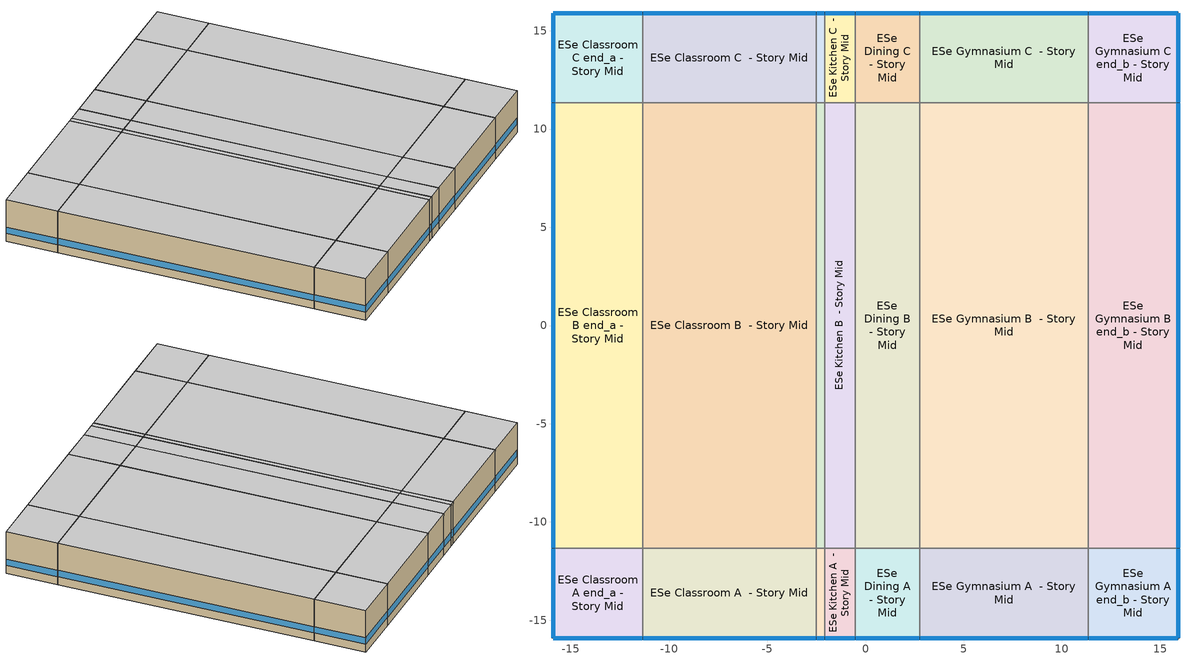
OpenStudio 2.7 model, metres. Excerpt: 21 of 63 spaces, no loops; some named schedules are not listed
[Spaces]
ESe Classroom A end_a - Story Mid
 floor adiabatic (DEER Carpeted 6in Slab Floor): -15.9,-15.9 -15.9,-11.33 -11.33,-11.33 -11.33,-15.9 z7.92
 wall outside: -15.9,-11.33 -15.9,-15.9 -11.33,-15.9 z7.92:11.89
 wall to ESe Classroom B end_a - Story Mid: -11.33,-11.33 -15.9,-11.33 z7.92:11.89
 wall to ESe Classroom A  - Story Mid: -11.33,-15.9 -11.33,-11.33 z7.92:11.89
 window: -15.88,-15.9 -11.36,-15.9 / -15.9,-11.36 -15.9,-15.88 z8.69:9.29
 ceiling adiabatic (DEER Carpeted 6in Slab Floor): -11.33,-15.9 -11.33,-11.33 -15.9,-11.33 -15.9,-15.9 z11.89
ESe Classroom B end_a - Story Mid
 floor adiabatic (DEER Carpeted 6in Slab Floor): -15.9,-11.33 -15.9,11.33 -11.33,11.33 -11.33,-11.33 z7.92
 wall outside: -15.9,11.33 -15.9,-11.33 z7.92:11.89
 wall to ESe Classroom C end_a - Story Mid: -11.33,11.33 -15.9,11.33 z7.92:11.89
 wall to ESe Classroom B  - Story Mid: -11.33,-11.33 -11.33,11.33 z7.92:11.89
 window: -15.9,11.31 -15.9,-11.31 z8.69:9.28
 ceiling adiabatic (DEER Carpeted 6in Slab Floor): -11.33,-11.33 -11.33,11.33 -15.9,11.33 -15.9,-11.33 z11.89
ESe Classroom C end_a - Story Mid
 floor adiabatic (DEER Carpeted 6in Slab Floor): -15.9,11.33 -15.9,15.9 -11.33,15.9 -11.33,11.33 z7.92
 wall outside: -11.33,15.9 -15.9,15.9 -15.9,11.33 z7.92:11.89
 wall to ESe Classroom C  - Story Mid: -11.33,11.33 -11.33,15.9 z7.92:11.89
 window: -15.9,15.88 -15.9,11.36 / -11.36,15.9 -15.88,15.9 z8.69:9.29
 ceiling adiabatic (DEER Carpeted 6in Slab Floor): -11.33,11.33 -11.33,15.9 -15.9,15.9 -15.9,11.33 z11.89
ESe Classroom A  - Story Mid
 floor adiabatic (DEER Carpeted 6in Slab Floor): -11.33,-15.9 -11.33,-11.33 -2.52,-11.33 -2.52,-15.9 z7.92
 wall outside: -11.33,-15.9 -2.52,-15.9 z7.92:11.89
 wall to ESe Classroom B  - Story Mid: -2.52,-11.33 -11.33,-11.33 z7.92:11.89
 wall to ESe CompRoomClassRm A  - Story Mid: -2.52,-15.9 -2.52,-11.33 z7.92:11.89
 window: -11.31,-15.9 -2.54,-15.9 z8.69:9.28
 ceiling adiabatic (DEER Carpeted 6in Slab Floor): -2.52,-15.9 -2.52,-11.33 -11.33,-11.33 -11.33,-15.9 z11.89
ESe Classroom B  - Story Mid
 floor adiabatic (DEER Carpeted 6in Slab Floor): -11.33,-11.33 -11.33,11.33 -2.52,11.33 -2.52,-11.33 z7.92
 wall to ESe Classroom C  - Story Mid: -2.52,11.33 -11.33,11.33 z7.92:11.89
 wall to ESe CompRoomClassRm B  - Story Mid: -2.52,-11.33 -2.52,11.33 z7.92:11.89
 ceiling adiabatic (DEER Carpeted 6in Slab Floor): -2.52,-11.33 -2.52,11.33 -11.33,11.33 -11.33,-11.33 z11.89
ESe Classroom C  - Story Mid
 floor adiabatic (DEER Carpeted 6in Slab Floor): -11.33,11.33 -11.33,15.9 -2.52,15.9 -2.52,11.33 z7.92
 wall outside: -2.52,15.9 -11.33,15.9 z7.92:11.89
 wall to ESe CompRoomClassRm C  - Story Mid: -2.52,11.33 -2.52,15.9 z7.92:11.89
 window: -2.54,15.9 -11.31,15.9 z8.69:9.28
 ceiling adiabatic (DEER Carpeted 6in Slab Floor): -2.52,11.33 -2.52,15.9 -11.33,15.9 -11.33,11.33 z11.89
ESe CompRoomClassRm A  - Story Mid
 floor adiabatic (DEER Carpeted 6in Slab Floor): -2.52,-15.9 -2.52,-11.33 -2.07,-11.33 -2.07,-15.9 z7.92
 wall outside: -2.52,-15.9 -2.07,-15.9 z7.92:11.89
 wall to ESe CompRoomClassRm B  - Story Mid: -2.07,-11.33 -2.52,-11.33 z7.92:11.89
 wall to ESe Kitchen A  - Story Mid: -2.07,-15.9 -2.07,-11.33 z7.92:11.89
 window: -2.49,-15.9 -2.09,-15.9 z8.69:9.36
 ceiling adiabatic (DEER Carpeted 6in Slab Floor): -2.07,-15.9 -2.07,-11.33 -2.52,-11.33 -2.52,-15.9 z11.89
ESe CompRoomClassRm B  - Story Mid
 floor adiabatic (DEER Carpeted 6in Slab Floor): -2.52,-11.33 -2.52,11.33 -2.07,11.33 -2.07,-11.33 z7.92
 wall to ESe CompRoomClassRm C  - Story Mid: -2.07,11.33 -2.52,11.33 z7.92:11.89
 wall to ESe Kitchen B  - Story Mid: -2.07,-11.33 -2.07,11.33 z7.92:11.89
 ceiling adiabatic (DEER Carpeted 6in Slab Floor): -2.07,-11.33 -2.07,11.33 -2.52,11.33 -2.52,-11.33 z11.89
ESe CompRoomClassRm C  - Story Mid
 floor adiabatic (DEER Carpeted 6in Slab Floor): -2.52,11.33 -2.52,15.9 -2.07,15.9 -2.07,11.33 z7.92
 wall outside: -2.07,15.9 -2.52,15.9 z7.92:11.89
 wall to ESe Kitchen C  - Story Mid: -2.07,11.33 -2.07,15.9 z7.92:11.89
 window: -2.09,15.9 -2.49,15.9 z8.69:9.36
 ceiling adiabatic (DEER Carpeted 6in Slab Floor): -2.07,11.33 -2.07,15.9 -2.52,15.9 -2.52,11.33 z11.89
ESe Kitchen A  - Story Mid
 floor adiabatic (DEER Carpeted 6in Slab Floor): -2.07,-15.9 -2.07,-11.33 -0.53,-11.33 -0.53,-15.9 z7.92
 wall outside: -2.07,-15.9 -0.53,-15.9 z7.92:11.89
 wall to ESe Kitchen B  - Story Mid: -0.53,-11.33 -2.07,-11.33 z7.92:11.89
 wall to ESe Dining A  - Story Mid: -0.53,-15.9 -0.53,-11.33 z7.92:11.89
 window: -2.04,-15.9 -0.55,-15.9 z8.69:9.3
 ceiling adiabatic (DEER Carpeted 6in Slab Floor): -0.53,-15.9 -0.53,-11.33 -2.07,-11.33 -2.07,-15.9 z11.89
ESe Kitchen B  - Story Mid
 floor adiabatic (DEER Carpeted 6in Slab Floor): -2.07,-11.33 -2.07,11.33 -0.53,11.33 -0.53,-11.33 z7.92
 wall to ESe Kitchen C  - Story Mid: -0.53,11.33 -2.07,11.33 z7.92:11.89
 wall to ESe Dining B  - Story Mid: -0.53,-11.33 -0.53,11.33 z7.92:11.89
 ceiling adiabatic (DEER Carpeted 6in Slab Floor): -0.53,-11.33 -0.53,11.33 -2.07,11.33 -2.07,-11.33 z11.89
ESe Kitchen C  - Story Mid
 floor adiabatic (DEER Carpeted 6in Slab Floor): -2.07,11.33 -2.07,15.9 -0.53,15.9 -0.53,11.33 z7.92
 wall outside: -0.53,15.9 -2.07,15.9 z7.92:11.89
 wall to ESe Dining C  - Story Mid: -0.53,11.33 -0.53,15.9 z7.92:11.89
 window: -0.55,15.9 -2.04,15.9 z8.69:9.3
 ceiling adiabatic (DEER Carpeted 6in Slab Floor): -0.53,11.33 -0.53,15.9 -2.07,15.9 -2.07,11.33 z11.89
ESe Dining A  - Story Mid
 floor adiabatic (DEER Carpeted 6in Slab Floor): -0.53,-15.9 -0.53,-11.33 2.76,-11.33 2.76,-15.9 z7.92
 wall outside: -0.53,-15.9 2.76,-15.9 z7.92:11.89
 wall to ESe Dining B  - Story Mid: 2.76,-11.33 -0.53,-11.33 z7.92:11.89
 wall to ESe Gymnasium A  - Story Mid: 2.76,-15.9 2.76,-11.33 z7.92:11.89
 window: -0.5,-15.9 2.74,-15.9 z8.69:9.29
 ceiling adiabatic (DEER Carpeted 6in Slab Floor): 2.76,-15.9 2.76,-11.33 -0.53,-11.33 -0.53,-15.9 z11.89
ESe Dining B  - Story Mid
 floor adiabatic (DEER Carpeted 6in Slab Floor): -0.53,-11.33 -0.53,11.33 2.76,11.33 2.76,-11.33 z7.92
 wall to ESe Dining C  - Story Mid: 2.76,11.33 -0.53,11.33 z7.92:11.89
 wall to ESe Gymnasium B  - Story Mid: 2.76,-11.33 2.76,11.33 z7.92:11.89
 ceiling adiabatic (DEER Carpeted 6in Slab Floor): 2.76,-11.33 2.76,11.33 -0.53,11.33 -0.53,-11.33 z11.89
ESe Dining C  - Story Mid
 floor adiabatic (DEER Carpeted 6in Slab Floor): -0.53,11.33 -0.53,15.9 2.76,15.9 2.76,11.33 z7.92
 wall outside: 2.76,15.9 -0.53,15.9 z7.92:11.89
 wall to ESe Gymnasium C  - Story Mid: 2.76,11.33 2.76,15.9 z7.92:11.89
 window: 2.74,15.9 -0.5,15.9 z8.69:9.29
 ceiling adiabatic (DEER Carpeted 6in Slab Floor): 2.76,11.33 2.76,15.9 -0.53,15.9 -0.53,11.33 z11.89
ESe Gymnasium A  - Story Mid
 floor adiabatic (DEER Carpeted 6in Slab Floor): 2.76,-15.9 2.76,-11.33 11.33,-11.33 11.33,-15.9 z7.92
 wall outside: 2.76,-15.9 11.33,-15.9 z7.92:11.89
 wall to ESe Gymnasium B  - Story Mid: 11.33,-11.33 2.76,-11.33 z7.92:11.89
 wall to ESe Gymnasium A end_b - Story Mid: 11.33,-15.9 11.33,-11.33 z7.92:11.89
 window: 2.79,-15.9 11.31,-15.9 z8.69:9.28
 ceiling adiabatic (DEER Carpeted 6in Slab Floor): 11.33,-15.9 11.33,-11.33 2.76,-11.33 2.76,-15.9 z11.89
ESe Gymnasium B  - Story Mid
 floor adiabatic (DEER Carpeted 6in Slab Floor): 2.76,-11.33 2.76,11.33 11.33,11.33 11.33,-11.33 z7.92
 wall to ESe Gymnasium C  - Story Mid: 11.33,11.33 2.76,11.33 z7.92:11.89
 wall to ESe Gymnasium B end_b - Story Mid: 11.33,-11.33 11.33,11.33 z7.92:11.89
 ceiling adiabatic (DEER Carpeted 6in Slab Floor): 11.33,-11.33 11.33,11.33 2.76,11.33 2.76,-11.33 z11.89
ESe Gymnasium C  - Story Mid
 floor adiabatic (DEER Carpeted 6in Slab Floor): 2.76,11.33 2.76,15.9 11.33,15.9 11.33,11.33 z7.92
 wall outside: 11.33,15.9 2.76,15.9 z7.92:11.89
 wall to ESe Gymnasium C end_b - Story Mid: 11.33,11.33 11.33,15.9 z7.92:11.89
 window: 11.31,15.9 2.79,15.9 z8.69:9.28
 ceiling adiabatic (DEER Carpeted 6in Slab Floor): 11.33,11.33 11.33,15.9 2.76,15.9 2.76,11.33 z11.89
ESe Gymnasium A end_b - Story Mid
 floor adiabatic (DEER Carpeted 6in Slab Floor): 11.33,-15.9 11.33,-11.33 15.9,-11.33 15.9,-15.9 z7.92
 wall outside: 11.33,-15.9 15.9,-15.9 15.9,-11.33 z7.92:11.89
 wall to ESe Gymnasium B end_b - Story Mid: 15.9,-11.33 11.33,-11.33 z7.92:11.89
 window: 11.36,-15.9 15.88,-15.9 / 15.9,-15.88 15.9,-11.36 z8.69:9.29
 ceiling adiabatic (DEER Carpeted 6in Slab Floor): 15.9,-15.9 15.9,-11.33 11.33,-11.33 11.33,-15.9 z11.89
ESe Gymnasium B end_b - Story Mid
 floor adiabatic (DEER Carpeted 6in Slab Floor): 11.33,-11.33 11.33,11.33 15.9,11.33 15.9,-11.33 z7.92
 wall outside: 15.9,-11.33 15.9,11.33 z7.92:11.89
 wall to ESe Gymnasium C end_b - Story Mid: 15.9,11.33 11.33,11.33 z7.92:11.89
 window: 15.9,-11.31 15.9,11.31 z8.69:9.28
 ceiling adiabatic (DEER Carpeted 6in Slab Floor): 15.9,-11.33 15.9,11.33 11.33,11.33 11.33,-11.33 z11.89
ESe Gymnasium C end_b - Story Mid
 floor adiabatic (DEER Carpeted 6in Slab Floor): 11.33,11.33 11.33,15.9 15.9,15.9 15.9,11.33 z7.92
 wall outside: 15.9,11.33 15.9,15.9 11.33,15.9 z7.92:11.89
 window: 15.9,11.36 15.9,15.88 / 15.88,15.9 11.36,15.9 z8.69:9.29
 ceiling adiabatic (DEER Carpeted 6in Slab Floor): 15.9,11.33 15.9,15.9 11.33,15.9 11.33,11.33 z11.89
[Building]
DEER Pre-1975|ESe: Default Construction Set=Res DEER Pre-1975 - ESe - CEC T24-CEC6; Standards Building Type=ESe
[Site]
Site 1: Terrain=City
[ClimateZones]
Climate Zone Institution Name 1=CEC; Climate Zone Document Name 1=California Climate Zone Descriptions; Climate Zone Document Year 1=1995; Climate Zone Value 1=6; Climate Zone Institution Name 2=ASHRAE; Climate Zone Document Name 2=ANSI/ASHRAE Standard 169; Climate Zone Document Year 2=2006
[SizingPeriod:DesignDay] Barometric Pressure {Pa}=100977; Sky Clearness=0; Rain Indicator=0; Snow Indicator=0; Day of Month=21; Daylight Saving Time Indicator=0; Humidity Indicating Type=Wetbulb; Dry-Bulb Temperature Range Modifier Type=DefaultMultipliers
Name | Maximum Dry-Bulb Temperature {C} | Daily Dry-Bulb Temperature Range {deltaC} | Humidity Indicating Conditions at Maximum Dry-Bulb | Wind Speed {m/s} | Wind Direction {deg} | Month | Day Type | Solar Model Indicator | ASHRAE Taub | ASHRAE Taud
Houston Bush Intercontinental Ann Htg 99.6% Condns DB | -1.6 | 0 | -1.6 | 2.8 | 0 | 1 | WinterDesignDay | ASHRAEClearSky
Houston Bush Intercontinental Ann Clg .4% Condns DB=>MWB | 36 | 10.1 | 24.8 | 3.5 | 170 | 7 | SummerDesignDay | ASHRAETau | 0.499 | 1.97
[Site:GroundTemperature:BuildingSurface]
19.527, 19.502, 19.536, 19.598, 20.002, 21.64, 22.225, 22.375, 21.449, 20.121, 19.802, 19.633
[DefaultConstructionSet]
Res DEER Pre-1975 - ESe - CEC T24-CEC6: Default Exterior Surface Constructions=Default Surface Constructions 1; Default Interior Surface Constructions=Default Surface Constructions 2; Default Ground Contact Surface Constructions=Default Surface Constructions 3; Default Exterior SubSurface Constructions=Default Sub Surface Constructions 1; Default Interior SubSurface Constructions=Default Sub Surface Constructions 2; Interior Partition Construction=Typical Interior Partition
[DefaultSurfaceConstructions]
Name | Floor Construction | Wall Construction | Roof Ceiling Construction
Default Surface Constructions 1 | DEER Uncarpeted 6in Slab Floor | DEER Insulated Exterior Mass Wall R-3.51 | DEER Wood Framed Roof R-14.18
Default Surface Constructions 2 | DEER Carpeted 6in Slab Floor | Typical Interior Wall | DEER Carpeted 6in Slab Floor
Default Surface Constructions 3 | DEER Carpeted 6in Slab Floor | Typical Uninsulated Basement Mass Wall
[Construction]
DEER Uncarpeted 6in Slab Floor: Typical Insulation R-1.73, 6 in. Normalweight Concrete Floor
DEER Insulated Exterior Mass Wall R-3.51: 8 in. Concrete Block Wall, Typical Insulation R-1.73
DEER Wood Framed Roof R-14.18: Roof Membrane, Typical Insulation R-13.68, Metal Roof Surface
DEER Carpeted 6in Slab Floor: Typical Insulation, 6 in. Normalweight Concrete Floor, Typical Carpet Pad
Typical Interior Wall: G01 13mm gypsum board, G01 13mm gypsum board
Typical Uninsulated Basement Mass Wall: 8 in. Concrete Block Basement Wall
DEER Metal Framed Window U-1.23 SHGC 0.82: Simple Glazing U-1.23 SHGC 0.82
DEER Metal Framed Window U-1.23 SHGC 0.82 1: Simple Glazing U-1.23 SHGC 0.82 1
Typical Uninsulated Swinging Door: Typical Insulation
U 0.98 SHGC 0.68 Sgl Ref-B-H Clr 6mm: REF B CLEAR HI 6MM
Typical Insulated Metal Door: F08 Metal surface, Typical Insulation
DEER Skylight U-1.31 SHGC 0.61: Simple Glazing U-1.23 SHGC 0.61
Typical Interior Window: Clear 3mm
Typical Interior Door; Typical Interior Partition: G05 25mm wood
[Material:NoMass] Roughness=Smooth; Thermal Absorptance=0.9; Solar Absorptance=0.7
Name | Thermal Resistance {m2-K/W} | Visible Absorptance
Typical Insulation R-1.73 | 0.305336 | 0.7
Typical Insulation R-13.68 | 2.40869 | 0.7
Typical Insulation | 0.0282222 | 0.7
Typical Carpet Pad | 0.21648 | 0.8
[Material] Thermal Absorptance=0.9
Name | Roughness | Thickness {m} | Conductivity {W/m-K} | Density {kg/m3} | Specific Heat {J/kg-K} | Solar Absorptance | Visible Absorptance
6 in. Normalweight Concrete Floor | MediumRough | 0.1524 | 2.31 | 2322 | 832 | 0.7 | 0.7
8 in. Concrete Block Wall | MediumRough | 0.2032 | 0.72 | 800 | 832 | 0.7 | 0.7
Roof Membrane | VeryRough | 0.0095 | 0.16 | 1121.29 | 1460 | 0.7 | 0.7
Metal Roof Surface; F08 Metal surface | Smooth | 0.0008 | 45.28 | 7824 | 500 | 0.7 | 0.7
G01 13mm gypsum board | Smooth | 0.0127 | 0.160031 | 800.001 | 1090.73 | 0.7 | 0.5
8 in. Concrete Block Basement Wall | MediumRough | 0.2032 | 1.326 | 1842 | 912 | 0.7 | 0.7
G05 25mm wood | MediumSmooth | 0.0254 | 0.15 | 608 | 1630 | 0.5 | 0.5
[DefaultSubSurfaceConstructions]
Name | Fixed Window Construction | Operable Window Construction | Door Construction | Glass Door Construction | Overhead Door Construction | Skylight Construction | Tubular Daylight Dome Construction | Tubular Daylight Diffuser Construction
Default Sub Surface Constructions 1 | DEER Metal Framed Window U-1.23 SHGC 0.82 | DEER Metal Framed Window U-1.23 SHGC 0.82 1 | Typical Uninsulated Swinging Door | U 0.98 SHGC 0.68 Sgl Ref-B-H Clr 6mm | Typical Insulated Metal Door | DEER Skylight U-1.31 SHGC 0.61 | Typical Interior Window | Typical Interior Window
Default Sub Surface Constructions 2 | Typical Interior Window | Typical Interior Window | Typical Interior Door
[WindowMaterial:SimpleGlazingSystem] Visible Transmittance=0.25
Name | U-Factor {W/m2-K} | Solar Heat Gain Coefficient
Simple Glazing U-1.23 SHGC 0.82; Simple Glazing U-1.23 SHGC 0.82 1 | 6.98426 | 0.82
Simple Glazing U-1.23 SHGC 0.61 | 7 | 0.61
[WindowMaterial:Glazing] Optical Data Type=SpectralAverage; Infrared Transmittance at Normal Incidence=0; Front Side Infrared Hemispherical Emissivity=0.84; Conductivity {W/m-K}=0.9; Dirt Correction Factor for Solar and Visible Transmittance=1; Solar Diffusing=No
Name | Thickness {m} | Solar Transmittance at Normal Incidence | Front Side Solar Reflectance at Normal Incidence | Back Side Solar Reflectance at Normal Incidence | Visible Transmittance at Normal Incidence | Front Side Visible Reflectance at Normal Incidence | Back Side Visible Reflectance at Normal Incidence | Back Side Infrared Hemispherical Emissivity
REF B CLEAR HI 6MM | 0.006 | 0.24 | 0.16 | 0.32 | 0.3 | 0.16 | 0.29 | 0.6
Clear 3mm | 0.003 | 0.837 | 0.075 | 0.075 | 0.898 | 0.081 | 0.081 | 0.84
[SpaceType] Standards Building Type=ESe
Name | Default Schedule Set | Design Specification Outdoor Air Object | Standards Space Type
ESe Classroom - DEER Pre-1975 | ESe Classroom Schedule Set | ESe Classroom Ventilation | Classroom
ESe Kitchen - DEER Pre-1975 | ESe Kitchen Schedule Set | ESe Kitchen Ventilation | Kitchen
ESe CompRoomClassRm - DEER Pre-1975 | ESe CompRoomClassRm Schedule Set | ESe CompRoomClassRm Ventilation | CompRoomClassRm
ESe Dining - DEER Pre-1975 | ESe Dining Schedule Set | ESe Dining Ventilation | Dining
ESe Gymnasium - DEER Pre-1975 | ESe Gymnasium Schedule Set | ESe Gymnasium Ventilation | Gymnasium
[BuildingStory]
Story Mid: Nominal Z Coordinate {m}=7.9248; Nominal Floor to Floor Height {m}=3.9624
[Space] Building Story=Story Mid
Name | Space Type | Thermal Zone
ESe Classroom A end_a - Story Mid | ESe Classroom - DEER Pre-1975 | Zone ESe Classroom A end_a - Story Mid
ESe Classroom B end_a - Story Mid | ESe Classroom - DEER Pre-1975 | Zone ESe Classroom B end_a - Story Mid
ESe Classroom C end_a - Story Mid | ESe Classroom - DEER Pre-1975 | Zone ESe Classroom C end_a - Story Mid
ESe Classroom A  - Story Mid | ESe Classroom - DEER Pre-1975 | Zone ESe Classroom A  - Story Mid
ESe Classroom B  - Story Mid | ESe Classroom - DEER Pre-1975 | Zone ESe Classroom B  - Story Mid
ESe Classroom C  - Story Mid | ESe Classroom - DEER Pre-1975 | Zone ESe Classroom C  - Story Mid
ESe CompRoomClassRm A  - Story Mid | ESe CompRoomClassRm - DEER Pre-1975 | Zone ESe CompRoomClassRm A  - Story Mid
ESe CompRoomClassRm B  - Story Mid | ESe CompRoomClassRm - DEER Pre-1975 | Zone ESe CompRoomClassRm B  - Story Mid
ESe CompRoomClassRm C  - Story Mid | ESe CompRoomClassRm - DEER Pre-1975 | Zone ESe CompRoomClassRm C  - Story Mid
ESe Kitchen A  - Story Mid | ESe Kitchen - DEER Pre-1975 | Zone ESe Kitchen A  - Story Mid
ESe Kitchen B  - Story Mid | ESe Kitchen - DEER Pre-1975 | Zone ESe Kitchen B  - Story Mid
ESe Kitchen C  - Story Mid | ESe Kitchen - DEER Pre-1975 | Zone ESe Kitchen C  - Story Mid
ESe Dining A  - Story Mid | ESe Dining - DEER Pre-1975 | Zone ESe Dining A  - Story Mid
ESe Dining B  - Story Mid | ESe Dining - DEER Pre-1975 | Zone ESe Dining B  - Story Mid
ESe Dining C  - Story Mid | ESe Dining - DEER Pre-1975 | Zone ESe Dining C  - Story Mid
ESe Gymnasium A  - Story Mid | ESe Gymnasium - DEER Pre-1975 | Zone ESe Gymnasium A  - Story Mid
ESe Gymnasium B  - Story Mid | ESe Gymnasium - DEER Pre-1975 | Zone ESe Gymnasium B  - Story Mid
ESe Gymnasium C  - Story Mid | ESe Gymnasium - DEER Pre-1975 | Zone ESe Gymnasium C  - Story Mid
ESe Gymnasium A end_b - Story Mid | ESe Gymnasium - DEER Pre-1975 | Zone ESe Gymnasium A end_b - Story Mid
ESe Gymnasium B end_b - Story Mid | ESe Gymnasium - DEER Pre-1975 | Zone ESe Gymnasium B end_b - Story Mid
ESe Gymnasium C end_b - Story Mid | ESe Gymnasium - DEER Pre-1975 | Zone ESe Gymnasium C end_b - Story Mid
[ThermalZone] Multiplier=3; Use Ideal Air Loads=No
Name | Thermostat
Zone ESe Classroom A end_a - Story Mid | ESe Classroom - DEER Pre-1975 Thermostat 8
Zone ESe Classroom B end_a - Story Mid | ESe Classroom - DEER Pre-1975 Thermostat 5
Zone ESe Classroom C end_a - Story Mid | ESe Classroom - DEER Pre-1975 Thermostat 11
Zone ESe Classroom A  - Story Mid | ESe Classroom - DEER Pre-1975 Thermostat 12
Zone ESe Classroom B  - Story Mid | ESe Classroom - DEER Pre-1975 Thermostat 13
Zone ESe Classroom C  - Story Mid | ESe Classroom - DEER Pre-1975 Thermostat 10
Zone ESe CompRoomClassRm A  - Story Mid | ESe CompRoomClassRm - DEER Pre-1975 Thermostat 5
Zone ESe CompRoomClassRm B  - Story Mid | ESe CompRoomClassRm - DEER Pre-1975 Thermostat 6
Zone ESe CompRoomClassRm C  - Story Mid | ESe CompRoomClassRm - DEER Pre-1975 Thermostat 4
Zone ESe Kitchen A  - Story Mid | ESe Kitchen - DEER Pre-1975 Thermostat 5
Zone ESe Kitchen B  - Story Mid | ESe Kitchen - DEER Pre-1975 Thermostat 6
Zone ESe Kitchen C  - Story Mid | ESe Kitchen - DEER Pre-1975 Thermostat 7
Zone ESe Dining A  - Story Mid | ESe Dining - DEER Pre-1975 Thermostat 1
Zone ESe Dining B  - Story Mid | ESe Dining - DEER Pre-1975 Thermostat 2
Zone ESe Dining C  - Story Mid | ESe Dining - DEER Pre-1975 Thermostat
Zone ESe Gymnasium A  - Story Mid | ESe Gymnasium - DEER Pre-1975 Thermostat 9
Zone ESe Gymnasium B  - Story Mid | ESe Gymnasium - DEER Pre-1975 Thermostat 3
Zone ESe Gymnasium C  - Story Mid | ESe Gymnasium - DEER Pre-1975 Thermostat 11
Zone ESe Gymnasium A end_b - Story Mid | ESe Gymnasium - DEER Pre-1975 Thermostat 10
Zone ESe Gymnasium B end_b - Story Mid | ESe Gymnasium - DEER Pre-1975 Thermostat 12
Zone ESe Gymnasium C end_b - Story Mid | ESe Gymnasium - DEER Pre-1975 Thermostat 2
[People:Definition] Number of People Calculation Method=People/Area; Fraction Radiant=0.3
Name | People per Space Floor Area {person/m2}
ESe Classroom People Definition | 0.358438
ESe Gymnasium People Definition; ESe CompRoomClassRm People Definition | 0.14316
ESe Kitchen People Definition | 0.0355209
ESe Dining People Definition | 0.477918
[People] Work Efficiency Schedule=Work Efficiency Schedule; Clothing Insulation Schedule=Clothing Schedule; Air Velocity Schedule=Air Velocity Schedule; Multiplier=1
Name | People Definition | Space or SpaceType
ESe Classroom People | ESe Classroom People Definition | ESe Classroom - DEER Pre-1975
ESe Gymnasium People | ESe Gymnasium People Definition | ESe Gymnasium - DEER Pre-1975
ESe Kitchen People | ESe Kitchen People Definition | ESe Kitchen - DEER Pre-1975
ESe CompRoomClassRm People | ESe CompRoomClassRm People Definition | ESe CompRoomClassRm - DEER Pre-1975
ESe Dining People | ESe Dining People Definition | ESe Dining - DEER Pre-1975
[Lights:Definition] Design Level Calculation Method=Watts/Area
Name | Watts per Space Floor Area {W/m2}
ESe Classroom Lights Definition; ESe CompRoomClassRm Lights Definition | 17.2223
ESe Gymnasium Lights Definition | 12.9167
ESe Kitchen Lights Definition | 18.2986
ESe Dining Lights Definition | 16.1459
[Lights] Fraction Replaceable=0
Name | Lights Definition | Space or SpaceType
ESe Classroom Lights | ESe Classroom Lights Definition | ESe Classroom - DEER Pre-1975
ESe Gymnasium Lights | ESe Gymnasium Lights Definition | ESe Gymnasium - DEER Pre-1975
ESe Kitchen Lights | ESe Kitchen Lights Definition | ESe Kitchen - DEER Pre-1975
ESe CompRoomClassRm Lights | ESe CompRoomClassRm Lights Definition | ESe CompRoomClassRm - DEER Pre-1975
ESe Dining Lights | ESe Dining Lights Definition | ESe Dining - DEER Pre-1975
[ElectricEquipment:Definition] Design Level Calculation Method=Watts/Area
Name | Watts per Space Floor Area {W/m2} | Fraction Radiant | Fraction Lost
ESe Classroom Elec Equip Definition | 12.3785 | 0.5
ESe Gymnasium Elec Equip Definition; ESe Dining Elec Equip Definition | 6.18925 | 0.5
ESe Kitchen Elec Equip Definition | 39.5358 | 0.64 | 0.36
ESe CompRoomClassRm Elec Equip Definition | 61.8925 | 0.5
[ElectricEquipment]
Name | Electric Equipment Definition | Space or SpaceType
ESe Classroom Elec Equip | ESe Classroom Elec Equip Definition | ESe Classroom - DEER Pre-1975
ESe Gymnasium Elec Equip | ESe Gymnasium Elec Equip Definition | ESe Gymnasium - DEER Pre-1975
ESe Kitchen Elec Equip | ESe Kitchen Elec Equip Definition | ESe Kitchen - DEER Pre-1975
ESe CompRoomClassRm Elec Equip | ESe CompRoomClassRm Elec Equip Definition | ESe CompRoomClassRm - DEER Pre-1975
ESe Dining Elec Equip | ESe Dining Elec Equip Definition | ESe Dining - DEER Pre-1975
[DesignSpecification:OutdoorAir] Outdoor Air Method=Sum
Name | Outdoor Air Flow per Floor Area {m3/s-m2}
ESe Classroom Ventilation | 0.00254
ESe Gymnasium Ventilation | 0.0013716
ESe Kitchen Ventilation | 0.000254
ESe CompRoomClassRm Ventilation | 0.001016
ESe Dining Ventilation | 0.0045212
[DefaultScheduleSet] Infiltration Schedule=D_ESe_All_C_Inf_Yr
Name | Number of People Schedule | People Activity Level Schedule | Lighting Schedule | Electric Equipment Schedule | Gas Equipment Schedule
ESe Classroom Schedule Set | D_ESe_Clrm_Occup_Yr | DEER Activity 117W/person | D17_ESe_Clrm_LF_Yr | D_ESe_Clrm_Misc_Yr
ESe Gymnasium Schedule Set | D_ESe_Gym_Occup_Yr | DEER Activity 331W/person | D17_ESe_Gym_LF_Yr | D_ESe_Gym_Misc_Yr
ESe Kitchen Schedule Set | D_ESe_Ktchn_Occup_Yr | DEER Activity 220W/person | D17_ESe_Ktchn_LF_Yr | D_ESe_Ktchn_Misc_Yr | D_ESe_Ktchn_Cook_Yr
ESe CompRoomClassRm Schedule Set | D_ESe_CompCL_Occup_Yr | DEER Activity 117W/person | D17_ESe_CompCL_LF_Yr | D_ESe_CompCL_Misc_Yr
ESe Dining Schedule Set | D_ESe_Caf_Occup_Yr | DEER Activity 161W/person | D17_ESe_Din_LF_Yr | D_ESe_Caf_Misc_Yr
[GasEquipment:Definition]
ESe Kitchen Gas Equip Definition: Design Level Calculation Method=Watts/Area; Watts per Space Floor Area {W/m2}=719.247; Fraction Latent=0.3; Fraction Radiant=0.05; Fraction Lost=0.65
[GasEquipment]
ESe Kitchen Gas Equip: Gas Equipment Definition=ESe Kitchen Gas Equip Definition; Space or SpaceType=ESe Kitchen - DEER Pre-1975
[SpaceInfiltration:DesignFlowRate] Schedule=Always On Discrete; Design Flow Rate Calculation Method=Flow/ExteriorArea; Flow per Exterior Surface Area {m3/s-m2}=0.00019304; Constant Term Coefficient=0; Temperature Term Coefficient=0; Velocity Term Coefficient=0.224; Velocity Squared Term Coefficient=0
Name | Space or SpaceType
ESe Classroom A  - Story Mid Infiltration | ESe Classroom A  - Story Mid
ESe Classroom A end_a - Story Mid Infiltration | ESe Classroom A end_a - Story Mid
ESe Classroom B end_a - Story Mid Infiltration | ESe Classroom B end_a - Story Mid
ESe Classroom C  - Story Mid Infiltration | ESe Classroom C  - Story Mid
ESe Classroom C end_a - Story Mid Infiltration | ESe Classroom C end_a - Story Mid
ESe CompRoomClassRm A  - Story Mid Infiltration | ESe CompRoomClassRm A  - Story Mid
ESe CompRoomClassRm C  - Story Mid Infiltration | ESe CompRoomClassRm C  - Story Mid
ESe Dining A  - Story Mid Infiltration | ESe Dining A  - Story Mid
ESe Dining C  - Story Mid Infiltration | ESe Dining C  - Story Mid
ESe Gymnasium A  - Story Mid Infiltration | ESe Gymnasium A  - Story Mid
ESe Gymnasium A end_b - Story Mid Infiltration | ESe Gymnasium A end_b - Story Mid
ESe Gymnasium B end_b - Story Mid Infiltration | ESe Gymnasium B end_b - Story Mid
ESe Gymnasium C  - Story Mid Infiltration | ESe Gymnasium C  - Story Mid
ESe Gymnasium C end_b - Story Mid Infiltration | ESe Gymnasium C end_b - Story Mid
ESe Kitchen A  - Story Mid Infiltration | ESe Kitchen A  - Story Mid
ESe Kitchen C  - Story Mid Infiltration | ESe Kitchen C  - Story Mid
[Exterior:Lights:Definition]
Name | Design Level {W}
Parking Areas and Drives Def (W/ft^2) | 0.04
Building Facades Def (W/ft^2) | 0.25
Main Entries Def (W/ft) | 30
Other Doors Def (W/ft) | 25
[Exterior:Lights] Schedule=Always On Discrete; Control Option=AstronomicalClock
Name | Exterior Lights Definition | Multiplier
Parking Areas and Drives | Parking Areas and Drives Def (W/ft^2) | 36703.4
Building Facades | Building Facades Def (W/ft^2) | 5426.72
Main Entries | Main Entries Def (W/ft) | 40
Other Doors | Other Doors Def (W/ft) | 10.6732
[ThermostatSetpoint:DualSetpoint] Heating Setpoint Temperature Schedule=D_ESe_All_HTemp_Yr; Cooling Setpoint Temperature Schedule=D_ESe_All_CTemp_Yr
ESe Classroom - DEER Pre-1975 Thermostat 5; ESe Classroom - DEER Pre-1975 Thermostat 8; ESe Classroom - DEER Pre-1975 Thermostat 10; ESe Classroom - DEER Pre-1975 Thermostat 11; ESe Classroom - DEER Pre-1975 Thermostat 12; ESe Classroom - DEER Pre-1975 Thermostat 13; ESe Gymnasium - DEER Pre-1975 Thermostat 2; ESe Gymnasium - DEER Pre-1975 Thermostat 3; ESe Gymnasium - DEER Pre-1975 Thermostat 9; ESe Gymnasium - DEER Pre-1975 Thermostat 10; ESe Gymnasium - DEER Pre-1975 Thermostat 11; ESe Gymnasium - DEER Pre-1975 Thermostat 12; ESe Kitchen - DEER Pre-1975 Thermostat 5; ESe Kitchen - DEER Pre-1975 Thermostat 6; ESe Kitchen - DEER Pre-1975 Thermostat 7; ESe CompRoomClassRm - DEER Pre-1975 Thermostat 4; ESe CompRoomClassRm - DEER Pre-1975 Thermostat 5; ESe CompRoomClassRm - DEER Pre-1975 Thermostat 6; ESe Dining - DEER Pre-1975 Thermostat; ESe Dining - DEER Pre-1975 Thermostat 1; ESe Dining - DEER Pre-1975 Thermostat 2
[Schedule:Day]
Clothing Schedule Summer Clothes: 24, 0, 0.5
D_ESe_Clrm_Occup_Yr Default|Wkdy Day; D_ESe_Clrm_Occup_Yr Default|Wkdy Day 1; D_ESe_Clrm_Occup_Yr Default|Wkdy Day 2; D_ESe_CompCL_Occup_Yr Default|Wkdy Day; D_ESe_CompCL_Occup_Yr Default|Wkdy Day 1; D_ESe_CompCL_Occup_Yr Default|Wkdy Day 2: 7, 0, 0, 9, 0, 0.6, 14, 0, 1, 18, 0, 0.5, 19, 0, 0.1, 24, 0, 0
D_ESe_Clrm_Occup_Yr Sat Day; D_ESe_Clrm_Occup_Yr Sat Day 1; D_ESe_Clrm_Occup_Yr Sat Day 2; D_ESe_CompCL_Occup_Yr Sat Day; D_ESe_CompCL_Occup_Yr Sat Day 1; D_ESe_CompCL_Occup_Yr Sat Day 2: 7, 0, 0, 16, 0, 0.3, 24, 0, 0
D_ESe_Clrm_Occup_Yr Sun Day; D_ESe_Clrm_Occup_Yr Sun Day 1; D_ESe_Clrm_Occup_Yr Sun Day 2; D_ESe_Gym_Occup_Yr Winter Design Day 4; D_ESe_Gym_Occup_Yr Summer Design Day 4; D_ESe_Ktchn_Cook_Yr Winter Design Day 4; D_ESe_Ktchn_Cook_Yr Summer Design Day 4; D_ESe_CompCL_Occup_Yr Sun Day; D_ESe_CompCL_Occup_Yr Sun Day 1; D_ESe_CompCL_Occup_Yr Sun Day 2; D_ESe_Caf_Occup_Yr Winter Design Day 4; D_ESe_Caf_Occup_Yr Summer Design Day 4: 24, 0, 0
D17_ESe_Clrm_LF_Yr Default|Wkdy Day; D17_ESe_Clrm_LF_Yr Default|Wkdy Day 1; D17_ESe_Clrm_LF_Yr Default|Wkdy Day 2; D17_ESe_Clrm_LF_Yr Default|Wkdy Day 3; D17_ESe_Clrm_LF_Yr Default|Wkdy Day 4; D17_ESe_Clrm_LF_Yr Default|Wkdy Day 5; D17_ESe_Clrm_LF_Yr Default|Wkdy Day 6: 5, 0, 0.05, 9, 0, 0.6, 15, 0, 1, 19, 0, 0.55, 20, 0, 0.35, 24, 0, 0.1
D17_ESe_Clrm_LF_Yr Wknd Day; D17_ESe_Clrm_LF_Yr Wknd Day 1; D17_ESe_Clrm_LF_Yr Wknd Day 2; D17_ESe_Clrm_LF_Yr Wknd Day 3; D17_ESe_Clrm_LF_Yr Wknd Day 4; D17_ESe_Clrm_LF_Yr Wknd Day 5; D17_ESe_Clrm_LF_Yr Wknd Day 6; D_ESe_Clrm_Misc_Yr Sat Day; D_ESe_Clrm_Misc_Yr Sat Day 1; D_ESe_Clrm_Misc_Yr Sat Day 2: 7, 0, 0.05, 16, 0, 0.4, 24, 0, 0.05
D_ESe_Clrm_Misc_Yr Default|Wkdy Day; D_ESe_Clrm_Misc_Yr Default|Wkdy Day 1; D_ESe_Clrm_Misc_Yr Default|Wkdy Day 2: 9, 0, 0.05, 10, 0, 0.8, 15, 0, 1, 17, 0, 0.55, 20, 0, 0.35, 24, 0, 0.1
D_ESe_Clrm_Misc_Yr Sun Day; D_ESe_Clrm_Misc_Yr Sun Day 1; D_ESe_Clrm_Misc_Yr Sun Day 2: 24, 0, 0.05
D_ESe_All_C_Inf_Yr Default|Wkdy Day; D_ESe_All_C_Inf_Yr Default|Wkdy Day 1; D_ESe_All_C_Inf_Yr Default|Wkdy Day 2: 6, 0, 1, 19, 0, 0.5, 24, 0, 1
D_ESe_All_C_Inf_Yr Sat Day; D_ESe_All_C_Inf_Yr Sat Day 1; D_ESe_All_C_Inf_Yr Sat Day 2: 6, 0, 1, 17, 0, 0.5, 24, 0, 1
D_ESe_All_C_Inf_Yr Sun Day; D_ESe_All_C_Inf_Yr Sun Day 1; D_ESe_All_C_Inf_Yr Sun Day 2: 24, 0, 1
D_ESe_Gym_Occup_Yr Default: 7, 0, 0, 8, 0, 0.1, 12, 0, 1, 13, 0, 0.3, 16, 0, 1, 17, 0, 0.1, 20, 0, 0.05, 24, 0, 0
DEER Activity 331W/person Default; DEER Activity 331W/person Winter Design Day; DEER Activity 331W/person Summer Design Day: 24, 0, 331
D17_ESe_Gym_LF_Yr Default; D17_ESe_Gym_LF_Yr Summer Design Day; D17_ESe_Gym_LF_Yr Winter Design Day: 7, 0, 0.05, 8, 0, 0.5844, 12, 0, 1, 13, 0, 0.8813, 16, 0, 1, 19, 0, 0.4656, 22, 0, 0.2281, 24, 0, 0.05
D_ESe_Gym_Misc_Yr Default: 7, 0, 0.05, 8, 0, 0.5, 9, 0, 0.7, 11, 0, 0.75, 12, 0, 1, 13, 0, 0.8, 14, 0, 0.65, 15, 0, 0.5, 16, 0, 0.45, 17, 0, 0.35, 24, 0, 0.01
D_ESe_Gym_Misc_Yr Winter Design Day 4; D_ESe_Gym_Misc_Yr Summer Design Day 4; D_ESe_Caf_Misc_Yr Winter Design Day 4; D_ESe_Caf_Misc_Yr Summer Design Day 4: 24, 0, 0.01
DEER Activity 220W/person Default; DEER Activity 220W/person Winter Design Day; DEER Activity 220W/person Summer Design Day: 24, 0, 220
D17_ESe_Ktchn_LF_Yr Default; D17_ESe_Ktchn_LF_Yr Summer Design Day; D17_ESe_Ktchn_LF_Yr Winter Design Day: 10, 0, 0.05, 14, 0, 1, 24, 0, 0.05
D_ESe_Ktchn_Misc_Yr Default: 10, 0, 0.05, 14, 0, 1, 24, 0, 0.02
D_ESe_Ktchn_Misc_Yr Winter Design Day 4; D_ESe_Ktchn_Misc_Yr Summer Design Day 4: 24, 0, 0.02
D_ESe_Ktchn_Cook_Yr Default: 10, 0, 0, 12, 0, 1, 13, 0, 0.8, 24, 0, 0
D_ESe_Caf_Occup_Yr Default: 8, 0, 0, 18, 0, 1, 24, 0, 0
DEER Activity 161W/person Default; DEER Activity 161W/person Winter Design Day; DEER Activity 161W/person Summer Design Day: 24, 0, 161
D17_ESe_Din_LF_Yr Default; D17_ESe_Din_LF_Yr Summer Design Day; D17_ESe_Din_LF_Yr Winter Design Day: 8, 0, 0.05, 18, 0, 1, 24, 0, 0.05
D_ESe_Caf_Misc_Yr Default: 8, 0, 0.05, 18, 0, 1, 24, 0, 0.01
D_ESe_All_HTemp_Yr Default|Wkdy Day; D_ESe_All_HTemp_Yr Default|Wkdy Day 1; D_ESe_All_HTemp_Yr Default|Wkdy Day 2: 6, 0, 17.8, 19, 0, 21.1, 24, 0, 17.8
D_ESe_All_HTemp_Yr Sat Day; D_ESe_All_HTemp_Yr Sat Day 1; D_ESe_All_HTemp_Yr Sat Day 2: 6, 0, 17.8, 17, 0, 21.1, 24, 0, 17.8
D_ESe_All_HTemp_Yr Sun Day; D_ESe_All_HTemp_Yr Sun Day 1; D_ESe_All_HTemp_Yr Sun Day 2: 24, 0, 17.8
D_ESe_All_CTemp_Yr Default|Wkdy Day; D_ESe_All_CTemp_Yr Default|Wkdy Day 1; D_ESe_All_CTemp_Yr Default|Wkdy Day 2: 6, 0, 27.8, 19, 0, 24.4, 24, 0, 27.8
D_ESe_All_CTemp_Yr Sat Day; D_ESe_All_CTemp_Yr Sat Day 1; D_ESe_All_CTemp_Yr Sat Day 2: 6, 0, 27.8, 17, 0, 24.4, 24, 0, 27.8
D_ESe_All_CTemp_Yr Sun Day; D_ESe_All_CTemp_Yr Sun Day 1; D_ESe_All_CTemp_Yr Sun Day 2: 24, 0, 27.8
[Schedule:Rule] Date Specification Type=DateRange
Name | Schedule Ruleset | Rule Order | Day Schedule | Apply Monday | Apply Tuesday | Apply Wednesday | Apply Thursday | Apply Friday | Start Month | Start Day | End Month | End Day | Apply Saturday | Apply Sunday
Schedule Rule 43 | D_ESe_Gym_Occup_Yr | 8 | D_ESe_Gym_Occup_Yr Default|Wkdy Day | Yes | Yes | Yes | Yes | Yes | 1 | 5 | 4 | 3
Schedule Rule 44 | D_ESe_Gym_Occup_Yr | 7 | D_ESe_Gym_Occup_Yr Sat Day |  |  |  |  |  | 1 | 5 | 4 | 3 | Yes
Schedule Rule 45 | D_ESe_Gym_Occup_Yr | 6 | D_ESe_Gym_Occup_Yr Sun Day |  |  |  |  |  | 1 | 5 | 4 | 3 |  | Yes
Schedule Rule 46 | D_ESe_Gym_Occup_Yr | 5 | D_ESe_Gym_Occup_Yr Default|Wkdy Day 1 | Yes | Yes | Yes | Yes | Yes | 4 | 13 | 6 | 12
Schedule Rule 47 | D_ESe_Gym_Occup_Yr | 4 | D_ESe_Gym_Occup_Yr Sat Day 1 |  |  |  |  |  | 4 | 13 | 6 | 12 | Yes
Schedule Rule 48 | D_ESe_Gym_Occup_Yr | 3 | D_ESe_Gym_Occup_Yr Sun Day 1 |  |  |  |  |  | 4 | 13 | 6 | 12 |  | Yes
Schedule Rule 49 | D_ESe_Gym_Occup_Yr | 2 | D_ESe_Gym_Occup_Yr Default|Wkdy Day 2 | Yes | Yes | Yes | Yes | Yes | 8 | 17 | 12 | 11
Schedule Rule 50 | D_ESe_Gym_Occup_Yr | 1 | D_ESe_Gym_Occup_Yr Sat Day 2 |  |  |  |  |  | 8 | 17 | 12 | 11 | Yes
Schedule Rule 51 | D_ESe_Gym_Occup_Yr | 0 | D_ESe_Gym_Occup_Yr Sun Day 2 |  |  |  |  |  | 8 | 17 | 12 | 11 |  | Yes
Schedule Rule 52 | D17_ESe_Gym_LF_Yr | 13 | D17_ESe_Gym_LF_Yr Default|Wkdy Day | Yes | Yes | Yes | Yes | Yes | 1 | 1 | 1 | 4
Schedule Rule 53 | D17_ESe_Gym_LF_Yr | 12 | D17_ESe_Gym_LF_Yr Wknd Day |  |  |  |  |  | 1 | 1 | 1 | 4 | Yes | Yes
Schedule Rule 54 | D17_ESe_Gym_LF_Yr | 11 | D17_ESe_Gym_LF_Yr Default|Wkdy Day 1 | Yes | Yes | Yes | Yes | Yes | 1 | 5 | 4 | 3
Schedule Rule 55 | D17_ESe_Gym_LF_Yr | 10 | D17_ESe_Gym_LF_Yr Wknd Day 1 |  |  |  |  |  | 1 | 5 | 4 | 3 | Yes | Yes
Schedule Rule 56 | D17_ESe_Gym_LF_Yr | 9 | D17_ESe_Gym_LF_Yr Default|Wkdy Day 2 | Yes | Yes | Yes | Yes | Yes | 4 | 4 | 4 | 12
Schedule Rule 57 | D17_ESe_Gym_LF_Yr | 8 | D17_ESe_Gym_LF_Yr Wknd Day 2 |  |  |  |  |  | 4 | 4 | 4 | 12 | Yes | Yes
Schedule Rule 58 | D17_ESe_Gym_LF_Yr | 7 | D17_ESe_Gym_LF_Yr Default|Wkdy Day 3 | Yes | Yes | Yes | Yes | Yes | 4 | 13 | 6 | 12
Schedule Rule 59 | D17_ESe_Gym_LF_Yr | 6 | D17_ESe_Gym_LF_Yr Wknd Day 3 |  |  |  |  |  | 4 | 13 | 6 | 12 | Yes | Yes
Schedule Rule 60 | D17_ESe_Gym_LF_Yr | 5 | D17_ESe_Gym_LF_Yr Default|Wkdy Day 4 | Yes | Yes | Yes | Yes | Yes | 6 | 13 | 8 | 16
Schedule Rule 61 | D17_ESe_Gym_LF_Yr | 4 | D17_ESe_Gym_LF_Yr Wknd Day 4 |  |  |  |  |  | 6 | 13 | 8 | 16 | Yes | Yes
Schedule Rule 62 | D17_ESe_Gym_LF_Yr | 3 | D17_ESe_Gym_LF_Yr Default|Wkdy Day 5 | Yes | Yes | Yes | Yes | Yes | 8 | 17 | 12 | 11
Schedule Rule 63 | D17_ESe_Gym_LF_Yr | 2 | D17_ESe_Gym_LF_Yr Wknd Day 5 |  |  |  |  |  | 8 | 17 | 12 | 11 | Yes | Yes
Schedule Rule 64 | D17_ESe_Gym_LF_Yr | 1 | D17_ESe_Gym_LF_Yr Default|Wkdy Day 6 | Yes | Yes | Yes | Yes | Yes | 12 | 12 | 12 | 31
Schedule Rule 65 | D17_ESe_Gym_LF_Yr | 0 | D17_ESe_Gym_LF_Yr Wknd Day 6 |  |  |  |  |  | 12 | 12 | 12 | 31 | Yes | Yes
Schedule Rule 66 | D_ESe_Gym_Misc_Yr | 8 | D_ESe_Gym_Misc_Yr Default|Wkdy Day | Yes | Yes | Yes | Yes | Yes | 1 | 5 | 4 | 3
Schedule Rule 67 | D_ESe_Gym_Misc_Yr | 7 | D_ESe_Gym_Misc_Yr Sat Day |  |  |  |  |  | 1 | 5 | 4 | 3 | Yes
Schedule Rule 68 | D_ESe_Gym_Misc_Yr | 6 | D_ESe_Gym_Misc_Yr Sun Day |  |  |  |  |  | 1 | 5 | 4 | 3 |  | Yes
Schedule Rule 69 | D_ESe_Gym_Misc_Yr | 5 | D_ESe_Gym_Misc_Yr Default|Wkdy Day 1 | Yes | Yes | Yes | Yes | Yes | 4 | 13 | 6 | 12
Schedule Rule 70 | D_ESe_Gym_Misc_Yr | 4 | D_ESe_Gym_Misc_Yr Sat Day 1 |  |  |  |  |  | 4 | 13 | 6 | 12 | Yes
Schedule Rule 71 | D_ESe_Gym_Misc_Yr | 3 | D_ESe_Gym_Misc_Yr Sun Day 1 |  |  |  |  |  | 4 | 13 | 6 | 12 |  | Yes
Schedule Rule 72 | D_ESe_Gym_Misc_Yr | 2 | D_ESe_Gym_Misc_Yr Default|Wkdy Day 2 | Yes | Yes | Yes | Yes | Yes | 8 | 17 | 12 | 11
Schedule Rule 73 | D_ESe_Gym_Misc_Yr | 1 | D_ESe_Gym_Misc_Yr Sat Day 2 |  |  |  |  |  | 8 | 17 | 12 | 11 | Yes
Schedule Rule 74 | D_ESe_Gym_Misc_Yr | 0 | D_ESe_Gym_Misc_Yr Sun Day 2 |  |  |  |  |  | 8 | 17 | 12 | 11 |  | Yes
Schedule Rule 82 | D_ESe_Ktchn_Occup_Yr | 1 | D_ESe_Ktchn_Occup_Yr Sat Day 2 |  |  |  |  |  | 8 | 17 | 12 | 11 | Yes
Schedule Rule 83 | D_ESe_Ktchn_Occup_Yr | 0 | D_ESe_Ktchn_Occup_Yr Sun Day 2 |  |  |  |  |  | 8 | 17 | 12 | 11 |  | Yes
Schedule Rule 84 | D17_ESe_Ktchn_LF_Yr | 13 | D17_ESe_Ktchn_LF_Yr Default|Wkdy Day | Yes | Yes | Yes | Yes | Yes | 1 | 1 | 1 | 4
Schedule Rule 85 | D17_ESe_Ktchn_LF_Yr | 12 | D17_ESe_Ktchn_LF_Yr Wknd Day |  |  |  |  |  | 1 | 1 | 1 | 4 | Yes | Yes
Schedule Rule 86 | D17_ESe_Ktchn_LF_Yr | 11 | D17_ESe_Ktchn_LF_Yr Default|Wkdy Day 1 | Yes | Yes | Yes | Yes | Yes | 1 | 5 | 4 | 3
Schedule Rule 87 | D17_ESe_Ktchn_LF_Yr | 10 | D17_ESe_Ktchn_LF_Yr Wknd Day 1 |  |  |  |  |  | 1 | 5 | 4 | 3 | Yes | Yes
Schedule Rule 88 | D17_ESe_Ktchn_LF_Yr | 9 | D17_ESe_Ktchn_LF_Yr Default|Wkdy Day 2 | Yes | Yes | Yes | Yes | Yes | 4 | 4 | 4 | 12
Schedule Rule 89 | D17_ESe_Ktchn_LF_Yr | 8 | D17_ESe_Ktchn_LF_Yr Wknd Day 2 |  |  |  |  |  | 4 | 4 | 4 | 12 | Yes | Yes
Schedule Rule 90 | D17_ESe_Ktchn_LF_Yr | 7 | D17_ESe_Ktchn_LF_Yr Default|Wkdy Day 3 | Yes | Yes | Yes | Yes | Yes | 4 | 13 | 6 | 12
Schedule Rule 91 | D17_ESe_Ktchn_LF_Yr | 6 | D17_ESe_Ktchn_LF_Yr Wknd Day 3 |  |  |  |  |  | 4 | 13 | 6 | 12 | Yes | Yes
Schedule Rule 92 | D17_ESe_Ktchn_LF_Yr | 5 | D17_ESe_Ktchn_LF_Yr Default|Wkdy Day 4 | Yes | Yes | Yes | Yes | Yes | 6 | 13 | 8 | 16
Schedule Rule 93 | D17_ESe_Ktchn_LF_Yr | 4 | D17_ESe_Ktchn_LF_Yr Wknd Day 4 |  |  |  |  |  | 6 | 13 | 8 | 16 | Yes | Yes
Schedule Rule 94 | D17_ESe_Ktchn_LF_Yr | 3 | D17_ESe_Ktchn_LF_Yr Default|Wkdy Day 5 | Yes | Yes | Yes | Yes | Yes | 8 | 17 | 12 | 11
Schedule Rule 95 | D17_ESe_Ktchn_LF_Yr | 2 | D17_ESe_Ktchn_LF_Yr Wknd Day 5 |  |  |  |  |  | 8 | 17 | 12 | 11 | Yes | Yes
Schedule Rule 96 | D17_ESe_Ktchn_LF_Yr | 1 | D17_ESe_Ktchn_LF_Yr Default|Wkdy Day 6 | Yes | Yes | Yes | Yes | Yes | 12 | 12 | 12 | 31
Schedule Rule 97 | D17_ESe_Ktchn_LF_Yr | 0 | D17_ESe_Ktchn_LF_Yr Wknd Day 6 |  |  |  |  |  | 12 | 12 | 12 | 31 | Yes | Yes
Schedule Rule 98 | D_ESe_Ktchn_Misc_Yr | 8 | D_ESe_Ktchn_Misc_Yr Default|Wkdy Day | Yes | Yes | Yes | Yes | Yes | 1 | 5 | 4 | 3
Schedule Rule 99 | D_ESe_Ktchn_Misc_Yr | 7 | D_ESe_Ktchn_Misc_Yr Sat Day |  |  |  |  |  | 1 | 5 | 4 | 3 | Yes
Schedule Rule 100 | D_ESe_Ktchn_Misc_Yr | 6 | D_ESe_Ktchn_Misc_Yr Sun Day |  |  |  |  |  | 1 | 5 | 4 | 3 |  | Yes
Schedule Rule 101 | D_ESe_Ktchn_Misc_Yr | 5 | D_ESe_Ktchn_Misc_Yr Default|Wkdy Day 1 | Yes | Yes | Yes | Yes | Yes | 4 | 13 | 6 | 12
Schedule Rule 102 | D_ESe_Ktchn_Misc_Yr | 4 | D_ESe_Ktchn_Misc_Yr Sat Day 1 |  |  |  |  |  | 4 | 13 | 6 | 12 | Yes
Schedule Rule 103 | D_ESe_Ktchn_Misc_Yr | 3 | D_ESe_Ktchn_Misc_Yr Sun Day 1 |  |  |  |  |  | 4 | 13 | 6 | 12 |  | Yes
Schedule Rule 104 | D_ESe_Ktchn_Misc_Yr | 2 | D_ESe_Ktchn_Misc_Yr Default|Wkdy Day 2 | Yes | Yes | Yes | Yes | Yes | 8 | 17 | 12 | 11
Schedule Rule 105 | D_ESe_Ktchn_Misc_Yr | 1 | D_ESe_Ktchn_Misc_Yr Sat Day 2 |  |  |  |  |  | 8 | 17 | 12 | 11 | Yes
Schedule Rule 106 | D_ESe_Ktchn_Misc_Yr | 0 | D_ESe_Ktchn_Misc_Yr Sun Day 2 |  |  |  |  |  | 8 | 17 | 12 | 11 |  | Yes
Schedule Rule 107 | D_ESe_Ktchn_Cook_Yr | 8 | D_ESe_Ktchn_Cook_Yr Default|Wkdy Day | Yes | Yes | Yes | Yes | Yes | 1 | 5 | 4 | 3
Schedule Rule 108 | D_ESe_Ktchn_Cook_Yr | 7 | D_ESe_Ktchn_Cook_Yr Sat Day |  |  |  |  |  | 1 | 5 | 4 | 3 | Yes
Schedule Rule 109 | D_ESe_Ktchn_Cook_Yr | 6 | D_ESe_Ktchn_Cook_Yr Sun Day |  |  |  |  |  | 1 | 5 | 4 | 3 |  | Yes
Schedule Rule 110 | D_ESe_Ktchn_Cook_Yr | 5 | D_ESe_Ktchn_Cook_Yr Default|Wkdy Day 1 | Yes | Yes | Yes | Yes | Yes | 4 | 13 | 6 | 12
Schedule Rule 111 | D_ESe_Ktchn_Cook_Yr | 4 | D_ESe_Ktchn_Cook_Yr Sat Day 1 |  |  |  |  |  | 4 | 13 | 6 | 12 | Yes
Schedule Rule 112 | D_ESe_Ktchn_Cook_Yr | 3 | D_ESe_Ktchn_Cook_Yr Sun Day 1 |  |  |  |  |  | 4 | 13 | 6 | 12 |  | Yes
Schedule Rule 113 | D_ESe_Ktchn_Cook_Yr | 2 | D_ESe_Ktchn_Cook_Yr Default|Wkdy Day 2 | Yes | Yes | Yes | Yes | Yes | 8 | 17 | 12 | 11
Schedule Rule 114 | D_ESe_Ktchn_Cook_Yr | 1 | D_ESe_Ktchn_Cook_Yr Sat Day 2 |  |  |  |  |  | 8 | 17 | 12 | 11 | Yes
Schedule Rule 115 | D_ESe_Ktchn_Cook_Yr | 0 | D_ESe_Ktchn_Cook_Yr Sun Day 2 |  |  |  |  |  | 8 | 17 | 12 | 11 |  | Yes
Schedule Rule 148 | D_ESe_Caf_Occup_Yr | 8 | D_ESe_Caf_Occup_Yr Default|Wkdy Day | Yes | Yes | Yes | Yes | Yes | 1 | 5 | 4 | 3
Schedule Rule 149 | D_ESe_Caf_Occup_Yr | 7 | D_ESe_Caf_Occup_Yr Sat Day |  |  |  |  |  | 1 | 5 | 4 | 3 | Yes
Schedule Rule 150 | D_ESe_Caf_Occup_Yr | 6 | D_ESe_Caf_Occup_Yr Sun Day |  |  |  |  |  | 1 | 5 | 4 | 3 |  | Yes
Schedule Rule 151 | D_ESe_Caf_Occup_Yr | 5 | D_ESe_Caf_Occup_Yr Default|Wkdy Day 1 | Yes | Yes | Yes | Yes | Yes | 4 | 13 | 6 | 12
Schedule Rule 152 | D_ESe_Caf_Occup_Yr | 4 | D_ESe_Caf_Occup_Yr Sat Day 1 |  |  |  |  |  | 4 | 13 | 6 | 12 | Yes
Schedule Rule 153 | D_ESe_Caf_Occup_Yr | 3 | D_ESe_Caf_Occup_Yr Sun Day 1 |  |  |  |  |  | 4 | 13 | 6 | 12 |  | Yes
Schedule Rule 154 | D_ESe_Caf_Occup_Yr | 2 | D_ESe_Caf_Occup_Yr Default|Wkdy Day 2 | Yes | Yes | Yes | Yes | Yes | 8 | 17 | 12 | 11
Schedule Rule 155 | D_ESe_Caf_Occup_Yr | 1 | D_ESe_Caf_Occup_Yr Sat Day 2 |  |  |  |  |  | 8 | 17 | 12 | 11 | Yes
Schedule Rule 156 | D_ESe_Caf_Occup_Yr | 0 | D_ESe_Caf_Occup_Yr Sun Day 2 |  |  |  |  |  | 8 | 17 | 12 | 11 |  | Yes
Schedule Rule 157 | D17_ESe_Din_LF_Yr | 13 | D17_ESe_Din_LF_Yr Default|Wkdy Day | Yes | Yes | Yes | Yes | Yes | 1 | 1 | 1 | 4
Schedule Rule 158 | D17_ESe_Din_LF_Yr | 12 | D17_ESe_Din_LF_Yr Wknd Day |  |  |  |  |  | 1 | 1 | 1 | 4 | Yes | Yes
Schedule Rule 159 | D17_ESe_Din_LF_Yr | 11 | D17_ESe_Din_LF_Yr Default|Wkdy Day 1 | Yes | Yes | Yes | Yes | Yes | 1 | 5 | 4 | 3
Schedule Rule 160 | D17_ESe_Din_LF_Yr | 10 | D17_ESe_Din_LF_Yr Wknd Day 1 |  |  |  |  |  | 1 | 5 | 4 | 3 | Yes | Yes
Schedule Rule 161 | D17_ESe_Din_LF_Yr | 9 | D17_ESe_Din_LF_Yr Default|Wkdy Day 2 | Yes | Yes | Yes | Yes | Yes | 4 | 4 | 4 | 12
Schedule Rule 162 | D17_ESe_Din_LF_Yr | 8 | D17_ESe_Din_LF_Yr Wknd Day 2 |  |  |  |  |  | 4 | 4 | 4 | 12 | Yes | Yes
Schedule Rule 163 | D17_ESe_Din_LF_Yr | 7 | D17_ESe_Din_LF_Yr Default|Wkdy Day 3 | Yes | Yes | Yes | Yes | Yes | 4 | 13 | 6 | 12
Schedule Rule 164 | D17_ESe_Din_LF_Yr | 6 | D17_ESe_Din_LF_Yr Wknd Day 3 |  |  |  |  |  | 4 | 13 | 6 | 12 | Yes | Yes
Schedule Rule 165 | D17_ESe_Din_LF_Yr | 5 | D17_ESe_Din_LF_Yr Default|Wkdy Day 4 | Yes | Yes | Yes | Yes | Yes | 6 | 13 | 8 | 16
Schedule Rule 166 | D17_ESe_Din_LF_Yr | 4 | D17_ESe_Din_LF_Yr Wknd Day 4 |  |  |  |  |  | 6 | 13 | 8 | 16 | Yes | Yes
Schedule Rule 167 | D17_ESe_Din_LF_Yr | 3 | D17_ESe_Din_LF_Yr Default|Wkdy Day 5 | Yes | Yes | Yes | Yes | Yes | 8 | 17 | 12 | 11
Schedule Rule 168 | D17_ESe_Din_LF_Yr | 2 | D17_ESe_Din_LF_Yr Wknd Day 5 |  |  |  |  |  | 8 | 17 | 12 | 11 | Yes | Yes
Schedule Rule 169 | D17_ESe_Din_LF_Yr | 1 | D17_ESe_Din_LF_Yr Default|Wkdy Day 6 | Yes | Yes | Yes | Yes | Yes | 12 | 12 | 12 | 31
Schedule Rule 170 | D17_ESe_Din_LF_Yr | 0 | D17_ESe_Din_LF_Yr Wknd Day 6 |  |  |  |  |  | 12 | 12 | 12 | 31 | Yes | Yes
Schedule Rule 171 | D_ESe_Caf_Misc_Yr | 8 | D_ESe_Caf_Misc_Yr Default|Wkdy Day | Yes | Yes | Yes | Yes | Yes | 1 | 5 | 4 | 3
Schedule Rule 172 | D_ESe_Caf_Misc_Yr | 7 | D_ESe_Caf_Misc_Yr Sat Day |  |  |  |  |  | 1 | 5 | 4 | 3 | Yes
Schedule Rule 173 | D_ESe_Caf_Misc_Yr | 6 | D_ESe_Caf_Misc_Yr Sun Day |  |  |  |  |  | 1 | 5 | 4 | 3 |  | Yes
Schedule Rule 174 | D_ESe_Caf_Misc_Yr | 5 | D_ESe_Caf_Misc_Yr Default|Wkdy Day 1 | Yes | Yes | Yes | Yes | Yes | 4 | 13 | 6 | 12
Schedule Rule 175 | D_ESe_Caf_Misc_Yr | 4 | D_ESe_Caf_Misc_Yr Sat Day 1 |  |  |  |  |  | 4 | 13 | 6 | 12 | Yes
Schedule Rule 176 | D_ESe_Caf_Misc_Yr | 3 | D_ESe_Caf_Misc_Yr Sun Day 1 |  |  |  |  |  | 4 | 13 | 6 | 12 |  | Yes
Schedule Rule 177 | D_ESe_Caf_Misc_Yr | 2 | D_ESe_Caf_Misc_Yr Default|Wkdy Day 2 | Yes | Yes | Yes | Yes | Yes | 8 | 17 | 12 | 11
Schedule Rule 178 | D_ESe_Caf_Misc_Yr | 1 | D_ESe_Caf_Misc_Yr Sat Day 2 |  |  |  |  |  | 8 | 17 | 12 | 11 | Yes
Schedule Rule 179 | D_ESe_Caf_Misc_Yr | 0 | D_ESe_Caf_Misc_Yr Sun Day 2 |  |  |  |  |  | 8 | 17 | 12 | 11 |  | Yes
